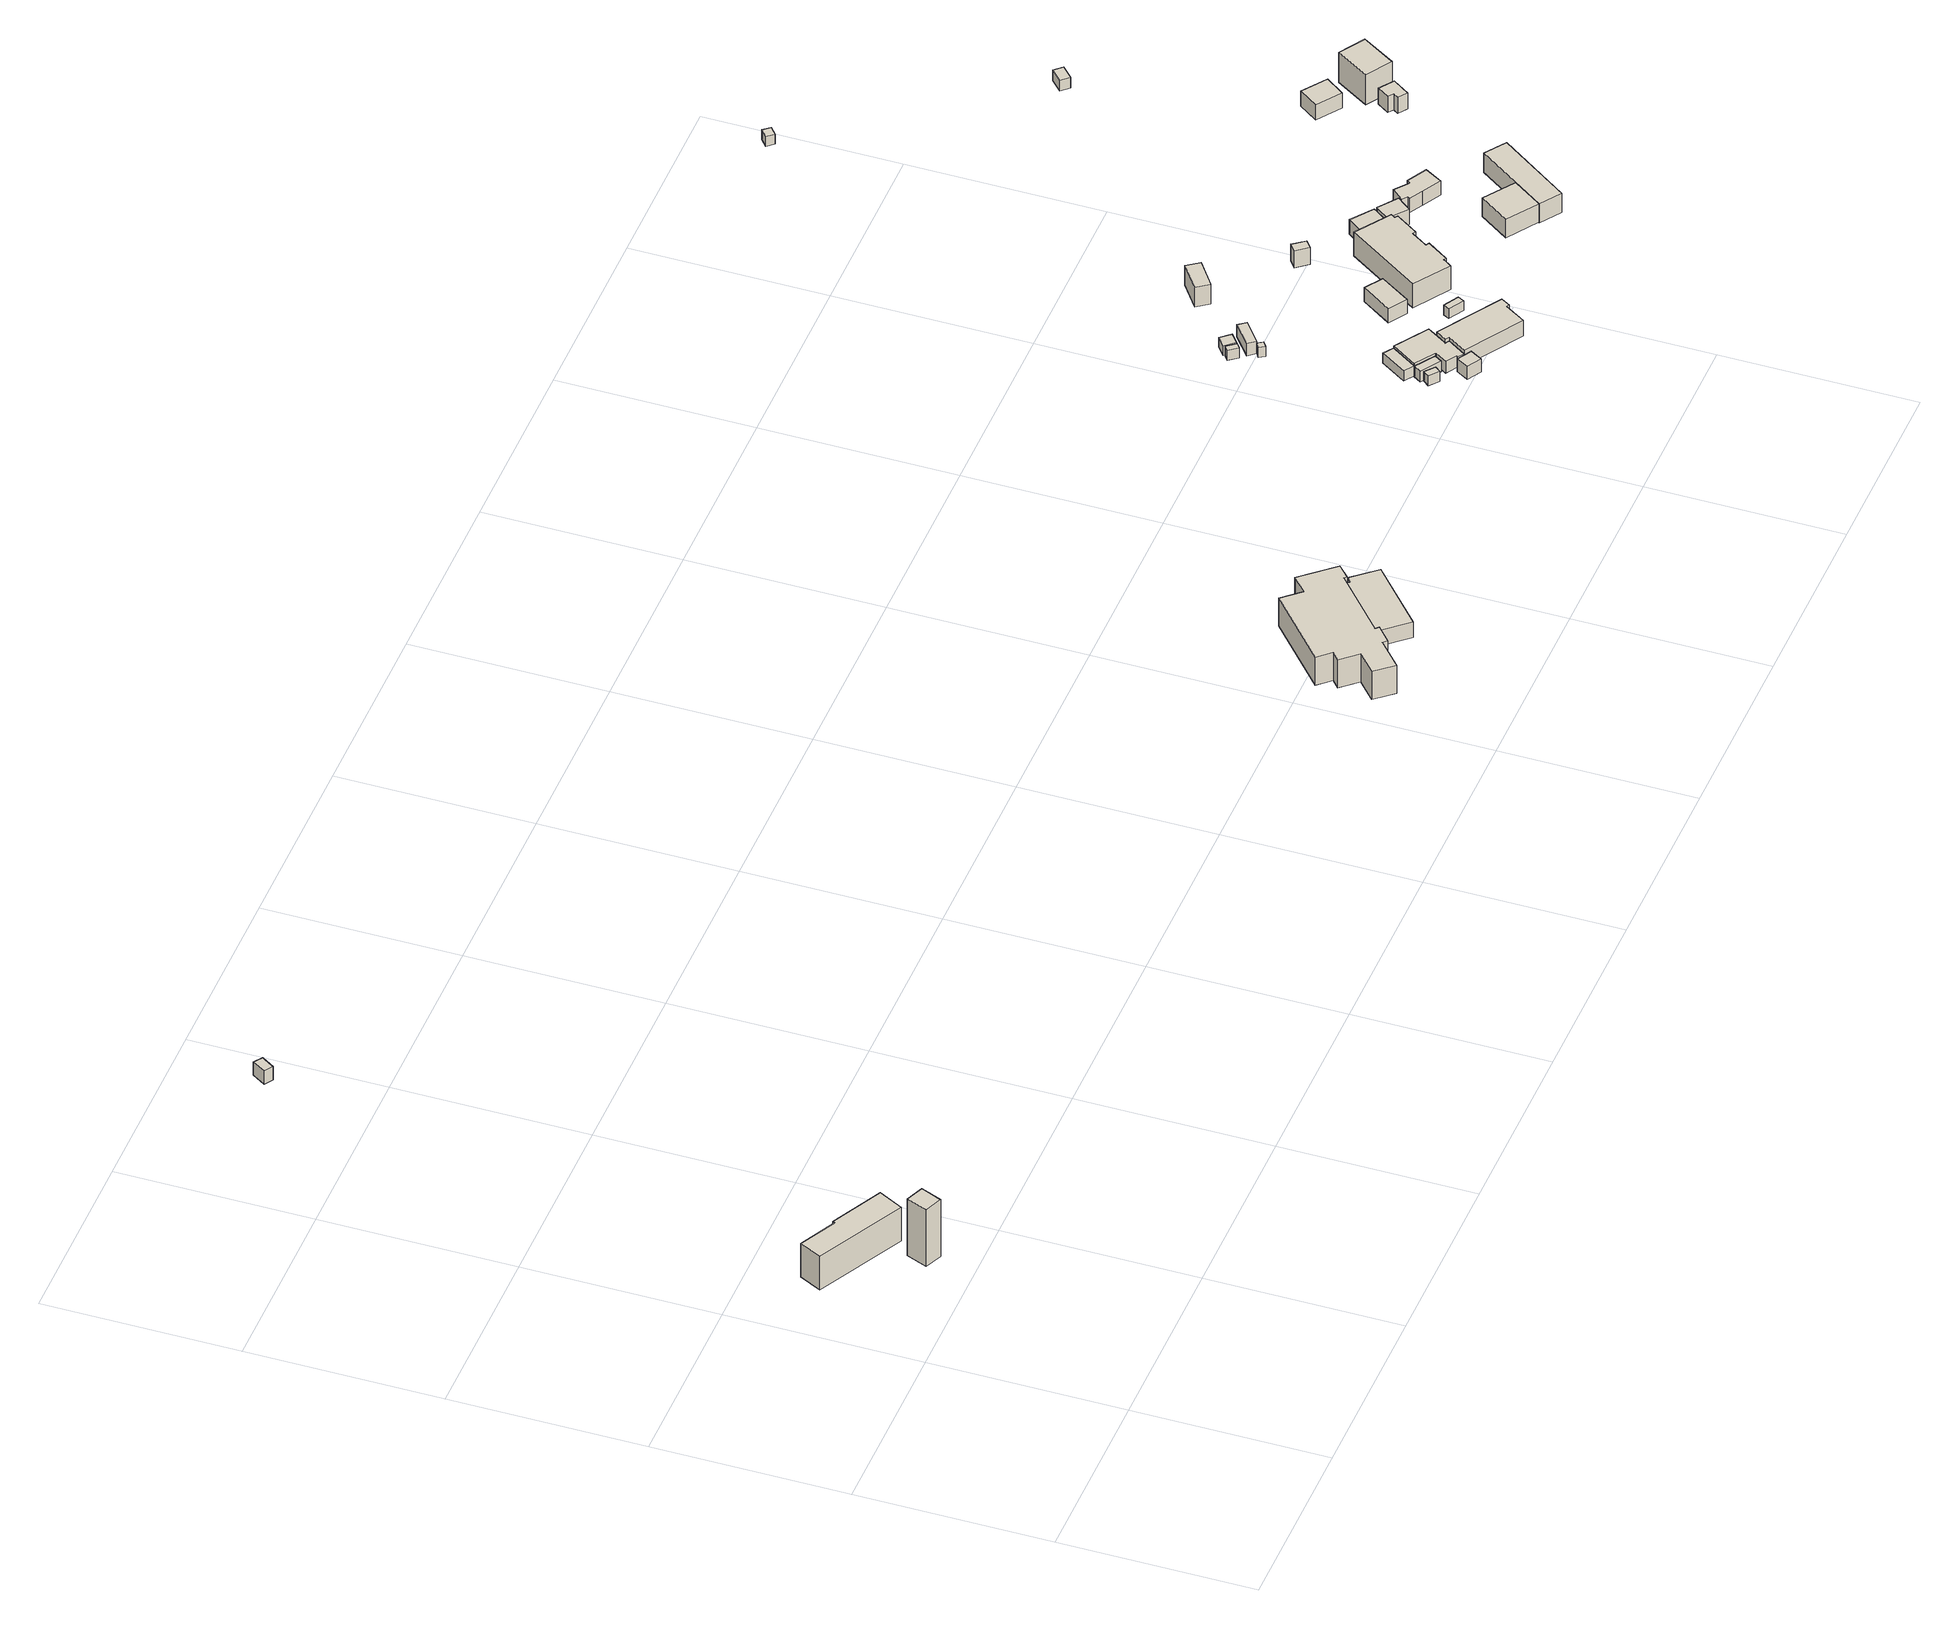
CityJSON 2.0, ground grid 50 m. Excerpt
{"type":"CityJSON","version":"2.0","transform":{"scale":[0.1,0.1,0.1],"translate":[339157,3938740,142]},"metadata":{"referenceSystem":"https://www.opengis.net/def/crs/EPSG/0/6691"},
"CityObjects":{
"building1":{"type":"Building","attributes":{"measuredHeight":18.5,"BuildingIDAttribute.prefecture":"14","BuildingIDAttribute.city":"14151","BuildingDetailAttribute.surveyYear":2015,"BuildingLandSlideRiskAttribute.description":"1","BuildingLandSlideRiskAttribute.areaType":"1"},"geometry":[{"type":"Solid","lod":"1","boundaries":[[[[0,1,2,3,4,5]],[[4,6,7,5]],[[3,8,6,4]],[[2,9,8,3]],[[1,10,9,2]],[[0,11,10,1]],[[5,7,11,0]],[[6,8,9,10,11,7]]]]}]},
"building2":{"type":"Building","attributes":{"measuredHeight":20,"BuildingIDAttribute.prefecture":"14","BuildingIDAttribute.city":"14151","BuildingDetailAttribute.surveyYear":2015,"BuildingLandSlideRiskAttribute.description":"1","BuildingLandSlideRiskAttribute.areaType":"1"},"geometry":[{"type":"Solid","lod":"1","boundaries":[[[[12,13,14,15]],[[14,16,17,15]],[[13,18,16,14]],[[12,19,18,13]],[[15,17,19,12]],[[16,18,19,17]]]]}]},
"building3":{"type":"Building","attributes":{"measuredHeight":4.3,"BuildingIDAttribute.prefecture":"14","BuildingIDAttribute.city":"14151","BuildingDetailAttribute.surveyYear":2015},"geometry":[{"type":"Solid","lod":"1","boundaries":[[[[20,21,22,23]],[[22,24,25,23]],[[21,26,24,22]],[[20,27,26,21]],[[23,25,27,20]],[[24,26,27,25]]]]}]},
"building4":{"type":"Building","attributes":{"usage":"441","measuredHeight":8.8,"storeysAboveGround":1,"BuildingIDAttribute.prefecture":"14","BuildingIDAttribute.city":"14151","BuildingDetailAttribute.totalFloorArea":384.12,"BuildingDetailAttribute.buildingFootprintArea":384.12,"BuildingDetailAttribute.buildingStructureType":"610","BuildingDetailAttribute.buildingStructureOrgType":"2","BuildingDetailAttribute.orgUsage":"160","BuildingDetailAttribute.surveyYear":2015},"geometry":[{"type":"Solid","lod":"1","boundaries":[[[[28,29,30,31,32,33,34,35,36,37,38,39,40,41,42,43]],[[42,44,45,43]],[[41,46,44,42]],[[40,47,46,41]],[[39,48,47,40]],[[38,49,48,39]],[[37,50,49,38]],[[36,51,50,37]],[[35,52,51,36]],[[34,53,52,35]],[[33,54,53,34]],[[32,55,54,33]],[[31,56,55,32]],[[30,57,56,31]],[[29,58,57,30]],[[28,59,58,29]],[[43,45,59,28]],[[44,46,47,48,49,50,51,52,53,54,55,56,57,58,59,45]]]]}]},
"building5":{"type":"Building","attributes":{"usage":"441","measuredHeight":6.5,"storeysAboveGround":1,"BuildingIDAttribute.prefecture":"14","BuildingIDAttribute.city":"14151","BuildingDetailAttribute.totalFloorArea":139.04,"BuildingDetailAttribute.buildingFootprintArea":139.04,"BuildingDetailAttribute.buildingStructureType":"610","BuildingDetailAttribute.buildingStructureOrgType":"2","BuildingDetailAttribute.orgUsage":"160","BuildingDetailAttribute.surveyYear":2015},"geometry":[{"type":"Solid","lod":"1","boundaries":[[[[60,61,62,63,64,65]],[[64,66,67,65]],[[63,68,66,64]],[[62,69,68,63]],[[61,70,69,62]],[[60,71,70,61]],[[65,67,71,60]],[[66,68,69,70,71,67]]]]}]},
"building6":{"type":"Building","attributes":{"measuredHeight":3.1,"BuildingIDAttribute.prefecture":"14","BuildingIDAttribute.city":"14151","BuildingDetailAttribute.surveyYear":2015,"BuildingLandSlideRiskAttribute.description":"1","BuildingLandSlideRiskAttribute.areaType":"1"},"geometry":[{"type":"Solid","lod":"1","boundaries":[[[[72,73,74,75]],[[74,76,77,75]],[[73,78,76,74]],[[72,79,78,73]],[[75,77,79,72]],[[76,78,79,77]]]]}]},
"building7":{"type":"Building","attributes":{"measuredHeight":3.9,"BuildingIDAttribute.prefecture":"14","BuildingIDAttribute.city":"14151","BuildingDetailAttribute.surveyYear":2015,"BuildingLandSlideRiskAttribute.description":"1","BuildingLandSlideRiskAttribute.areaType":"1"},"geometry":[{"type":"Solid","lod":"1","boundaries":[[[[80,81,82,83]],[[82,84,85,83]],[[81,86,84,82]],[[80,87,86,81]],[[83,85,87,80]],[[84,86,87,85]]]]}]},
"building8":{"type":"Building","attributes":{"BuildingIDAttribute.prefecture":"14","BuildingIDAttribute.city":"14151","BuildingDetailAttribute.surveyYear":2015,"BuildingLandSlideRiskAttribute.description":"1","BuildingLandSlideRiskAttribute.areaType":"1"},"geometry":[{"type":"Solid","lod":"1","boundaries":[[[[88,89,90,91]],[[90,92,93,91]],[[89,94,92,90]],[[88,95,94,89]],[[91,93,95,88]],[[92,94,95,93]]]]}]},
"building9":{"type":"Building","attributes":{"measuredHeight":4.4,"BuildingIDAttribute.prefecture":"14","BuildingIDAttribute.city":"14151","BuildingDetailAttribute.surveyYear":2015,"BuildingLandSlideRiskAttribute.description":"1","BuildingLandSlideRiskAttribute.areaType":"1"},"geometry":[{"type":"Solid","lod":"1","boundaries":[[[[96,97,98,99,100]],[[99,101,102,100]],[[98,103,101,99]],[[97,104,103,98]],[[96,105,104,97]],[[100,102,105,96]],[[101,103,104,105,102]]]]}]},
"building10":{"type":"Building","attributes":{"usage":"452","measuredHeight":4,"storeysAboveGround":1,"BuildingIDAttribute.prefecture":"14","BuildingIDAttribute.city":"14151","BuildingDetailAttribute.totalFloorArea":86.38,"BuildingDetailAttribute.buildingFootprintArea":86.38,"BuildingDetailAttribute.buildingStructureType":"610","BuildingDetailAttribute.buildingStructureOrgType":"2","BuildingDetailAttribute.orgUsage":"193","BuildingDetailAttribute.surveyYear":2015,"BuildingLandSlideRiskAttribute.description":"1","BuildingLandSlideRiskAttribute.areaType":"1"},"geometry":[{"type":"Solid","lod":"1","boundaries":[[[[106,107,108,109,110,111,112,113,114,115,88,91,116]],[[91,117,118,116]],[[88,119,117,91]],[[115,120,119,88]],[[114,121,120,115]],[[113,122,121,114]],[[112,123,122,113]],[[111,124,123,112]],[[110,125,124,111]],[[109,126,125,110]],[[108,127,126,109]],[[107,128,127,108]],[[106,129,128,107]],[[116,118,129,106]],[[117,119,120,121,122,123,124,125,126,127,128,129,118]]]]}]},
"building11":{"type":"Building","attributes":{"BuildingIDAttribute.prefecture":"14","BuildingIDAttribute.city":"14151","BuildingDetailAttribute.surveyYear":2015,"BuildingLandSlideRiskAttribute.description":"1","BuildingLandSlideRiskAttribute.areaType":"1"},"geometry":[{"type":"Solid","lod":"1","boundaries":[[[[130,131,132,133]],[[132,134,135,133]],[[131,136,134,132]],[[130,137,136,131]],[[133,135,137,130]],[[134,136,137,135]]]]}]},
"building12":{"type":"Building","attributes":{"measuredHeight":3.5,"BuildingIDAttribute.prefecture":"14","BuildingIDAttribute.city":"14151","BuildingDetailAttribute.surveyYear":2015,"BuildingLandSlideRiskAttribute.description":"1","BuildingLandSlideRiskAttribute.areaType":"1"},"geometry":[{"type":"Solid","lod":"1","boundaries":[[[[138,139,140,141]],[[140,142,143,141]],[[139,144,142,140]],[[138,145,144,139]],[[141,143,145,138]],[[142,144,145,143]]]]}]},
"building13":{"type":"Building","attributes":{"BuildingIDAttribute.prefecture":"14","BuildingIDAttribute.city":"14151","BuildingDetailAttribute.surveyYear":2015,"BuildingLandSlideRiskAttribute.description":"1","BuildingLandSlideRiskAttribute.areaType":"1"},"geometry":[{"type":"Solid","lod":"1","boundaries":[[[[146,147,148,149]],[[148,150,151,149]],[[147,152,150,148]],[[146,153,152,147]],[[149,151,153,146]],[[150,152,153,151]]]]}]},
"building14":{"type":"Building","attributes":{"measuredHeight":4,"BuildingIDAttribute.prefecture":"14","BuildingIDAttribute.city":"14151","BuildingDetailAttribute.surveyYear":2015,"BuildingLandSlideRiskAttribute.description":"1","BuildingLandSlideRiskAttribute.areaType":"1"},"geometry":[{"type":"Solid","lod":"1","boundaries":[[[[154,155,156,157]],[[156,158,159,157]],[[155,160,158,156]],[[154,161,160,155]],[[157,159,161,154]],[[158,160,161,159]]]]}]},
"building15":{"type":"Building","attributes":{"usage":"452","measuredHeight":5.3,"storeysAboveGround":1,"BuildingIDAttribute.prefecture":"14","BuildingIDAttribute.city":"14151","BuildingDetailAttribute.totalFloorArea":130.07,"BuildingDetailAttribute.buildingFootprintArea":130.07,"BuildingDetailAttribute.buildingStructureType":"610","BuildingDetailAttribute.buildingStructureOrgType":"2","BuildingDetailAttribute.orgUsage":"193","BuildingDetailAttribute.surveyYear":2015,"BuildingLandSlideRiskAttribute.description":"1","BuildingLandSlideRiskAttribute.areaType":"1"},"geometry":[{"type":"Solid","lod":"1","boundaries":[[[[162,163,164,165,166,167,168,169]],[[168,170,171,169]],[[167,172,170,168]],[[166,173,172,167]],[[165,174,173,166]],[[164,175,174,165]],[[163,176,175,164]],[[162,177,176,163]],[[169,171,177,162]],[[170,172,173,174,175,176,177,171]]]]}]},
"building16":{"type":"Building","attributes":{"BuildingIDAttribute.prefecture":"14","BuildingIDAttribute.city":"14151","BuildingDetailAttribute.surveyYear":2015},"geometry":[{"type":"Solid","lod":"1","boundaries":[[[[178,179,180,181]],[[180,182,183,181]],[[179,184,182,180]],[[178,185,184,179]],[[181,183,185,178]],[[182,184,185,183]]]]}]},
"building17":{"type":"Building","attributes":{"usage":"452","measuredHeight":4.5,"storeysAboveGround":1,"BuildingIDAttribute.prefecture":"14","BuildingIDAttribute.city":"14151","BuildingDetailAttribute.totalFloorArea":43.62,"BuildingDetailAttribute.buildingFootprintArea":43.62,"BuildingDetailAttribute.buildingStructureType":"610","BuildingDetailAttribute.buildingStructureOrgType":"2","BuildingDetailAttribute.orgUsage":"193","BuildingDetailAttribute.surveyYear":2015},"geometry":[{"type":"Solid","lod":"1","boundaries":[[[[186,187,188,189]],[[188,190,191,189]],[[187,192,190,188]],[[186,193,192,187]],[[189,191,193,186]],[[190,192,193,191]]]]}]},
"building18":{"type":"Building","attributes":{"measuredHeight":6.3,"BuildingIDAttribute.prefecture":"14","BuildingIDAttribute.city":"14151","BuildingDetailAttribute.surveyYear":2015,"BuildingLandSlideRiskAttribute.description":"1","BuildingLandSlideRiskAttribute.areaType":"1"},"geometry":[{"type":"Solid","lod":"1","boundaries":[[[[194,195,196,197]],[[196,198,199,197]],[[195,200,198,196]],[[194,201,200,195]],[[197,199,201,194]],[[198,200,201,199]]]]}]},
"building19":{"type":"Building","attributes":{"usage":"452","measuredHeight":7.6,"storeysAboveGround":1,"BuildingIDAttribute.prefecture":"14","BuildingIDAttribute.city":"14151","BuildingDetailAttribute.totalFloorArea":349.11,"BuildingDetailAttribute.buildingFootprintArea":349.11,"BuildingDetailAttribute.buildingStructureType":"610","BuildingDetailAttribute.buildingStructureOrgType":"2","BuildingDetailAttribute.orgUsage":"193","BuildingDetailAttribute.surveyYear":2015},"geometry":[{"type":"Solid","lod":"1","boundaries":[[[[202,203,204,205,206,207,208,209,210,211,212,213]],[[212,214,215,213]],[[211,216,214,212]],[[210,217,216,211]],[[209,218,217,210]],[[208,219,218,209]],[[207,220,219,208]],[[206,221,220,207]],[[205,222,221,206]],[[204,223,222,205]],[[203,224,223,204]],[[202,225,224,203]],[[213,215,225,202]],[[214,216,217,218,219,220,221,222,223,224,225,215]]]]}]},
"building20":{"type":"Building","attributes":{"measuredHeight":5.2,"BuildingIDAttribute.prefecture":"14","BuildingIDAttribute.city":"14151","BuildingDetailAttribute.surveyYear":2015,"BuildingLandSlideRiskAttribute.description":"1","BuildingLandSlideRiskAttribute.areaType":"1"},"geometry":[{"type":"Solid","lod":"1","boundaries":[[[[226,227,228,229]],[[228,230,231,229]],[[227,232,230,228]],[[226,233,232,227]],[[229,231,233,226]],[[230,232,233,231]]]]}]},
"building21":{"type":"Building","attributes":{"usage":"452","measuredHeight":9.6,"storeysAboveGround":1,"BuildingIDAttribute.prefecture":"14","BuildingIDAttribute.city":"14151","BuildingDetailAttribute.totalFloorArea":68.55,"BuildingDetailAttribute.buildingFootprintArea":68.55,"BuildingDetailAttribute.buildingStructureType":"610","BuildingDetailAttribute.buildingStructureOrgType":"2","BuildingDetailAttribute.orgUsage":"193","BuildingDetailAttribute.surveyYear":2015,"BuildingLandSlideRiskAttribute.description":"1","BuildingLandSlideRiskAttribute.areaType":"1"},"geometry":[{"type":"Solid","lod":"1","boundaries":[[[[234,235,236,237]],[[236,238,239,237]],[[235,240,238,236]],[[234,241,240,235]],[[237,239,241,234]],[[238,240,241,239]]]]}]},
"building22":{"type":"Building","attributes":{"measuredHeight":4.9,"BuildingIDAttribute.prefecture":"14","BuildingIDAttribute.city":"14151","BuildingDetailAttribute.surveyYear":2015,"BuildingLandSlideRiskAttribute.description":"1","BuildingLandSlideRiskAttribute.areaType":"1"},"geometry":[{"type":"Solid","lod":"1","boundaries":[[[[242,243,244,245]],[[244,246,247,245]],[[243,248,246,244]],[[242,249,248,243]],[[245,247,249,242]],[[246,248,249,247]]]]}]},
"building23":{"type":"Building","attributes":{"usage":"452","measuredHeight":6,"storeysAboveGround":1,"BuildingIDAttribute.prefecture":"14","BuildingIDAttribute.city":"14151","BuildingDetailAttribute.totalFloorArea":94.69,"BuildingDetailAttribute.buildingFootprintArea":94.69,"BuildingDetailAttribute.buildingStructureType":"610","BuildingDetailAttribute.buildingStructureOrgType":"2","BuildingDetailAttribute.orgUsage":"193","BuildingDetailAttribute.surveyYear":2015},"geometry":[{"type":"Solid","lod":"1","boundaries":[[[[250,251,252,253]],[[252,254,255,253]],[[251,256,254,252]],[[250,257,256,251]],[[253,255,257,250]],[[254,256,257,255]]]]}]},
"building24":{"type":"Building","attributes":{"usage":"452","measuredHeight":5.5,"storeysAboveGround":1,"BuildingIDAttribute.prefecture":"14","BuildingIDAttribute.city":"14151","BuildingDetailAttribute.totalFloorArea":50.49,"BuildingDetailAttribute.buildingFootprintArea":50.49,"BuildingDetailAttribute.buildingStructureType":"610","BuildingDetailAttribute.buildingStructureOrgType":"2","BuildingDetailAttribute.orgUsage":"193","BuildingDetailAttribute.surveyYear":2015,"BuildingLandSlideRiskAttribute.description":"1","BuildingLandSlideRiskAttribute.areaType":"1"},"geometry":[{"type":"Solid","lod":"1","boundaries":[[[[258,259,260,261,262,263,264,265,266]],[[265,267,268,266]],[[264,269,267,265]],[[263,270,269,264]],[[262,271,270,263]],[[261,272,271,262]],[[260,273,272,261]],[[259,274,273,260]],[[258,275,274,259]],[[266,268,275,258]],[[267,269,270,271,272,273,274,275,268]]]]}]},
"building25":{"type":"Building","attributes":{"measuredHeight":6.9,"BuildingIDAttribute.prefecture":"14","BuildingIDAttribute.city":"14151","BuildingDetailAttribute.surveyYear":2015},"geometry":[{"type":"Solid","lod":"1","boundaries":[[[[276,277,278,279]],[[278,255,280,279]],[[277,281,255,278]],[[276,282,281,277]],[[279,280,282,276]],[[255,281,282,280]]]]}]},
"building26":{"type":"Building","attributes":{"BuildingIDAttribute.prefecture":"14","BuildingIDAttribute.city":"14151","BuildingDetailAttribute.surveyYear":2015},"geometry":[{"type":"Solid","lod":"1","boundaries":[[[[283,284,285,286]],[[285,287,288,286]],[[284,289,287,285]],[[283,290,289,284]],[[286,288,290,283]],[[287,289,290,288]]]]}]},
"building27":{"type":"Building","attributes":{"usage":"411","measuredHeight":4.9,"storeysAboveGround":1,"BuildingIDAttribute.prefecture":"14","BuildingIDAttribute.city":"14151","BuildingDetailAttribute.totalFloorArea":36.23,"BuildingDetailAttribute.buildingFootprintArea":36.23,"BuildingDetailAttribute.buildingStructureType":"601","BuildingDetailAttribute.buildingStructureOrgType":"1","BuildingDetailAttribute.orgUsage":"10","BuildingDetailAttribute.surveyYear":2015,"BuildingLandSlideRiskAttribute.description":"1","BuildingLandSlideRiskAttribute.areaType":"1"},"geometry":[{"type":"Solid","lod":"1","boundaries":[[[[291,292,293,294]],[[293,295,296,294]],[[292,297,295,293]],[[291,298,297,292]],[[294,296,298,291]],[[295,297,298,296]]]]}]},
"building28":{"type":"Building","attributes":{"measuredHeight":5.1,"BuildingIDAttribute.prefecture":"14","BuildingIDAttribute.city":"14151","BuildingDetailAttribute.surveyYear":2015,"BuildingLandSlideRiskAttribute.description":"1","BuildingLandSlideRiskAttribute.areaType":"1"},"geometry":[{"type":"Solid","lod":"1","boundaries":[[[[299,300,301,302,303,304]],[[303,305,306,304]],[[302,307,305,303]],[[301,308,307,302]],[[300,309,308,301]],[[299,310,309,300]],[[304,306,310,299]],[[305,307,308,309,310,306]]]]}]},
"building29":{"type":"Building","attributes":{"measuredHeight":3.5,"BuildingIDAttribute.prefecture":"14","BuildingIDAttribute.city":"14151","BuildingDetailAttribute.surveyYear":2015},"geometry":[{"type":"Solid","lod":"1","boundaries":[[[[311,312,313,314]],[[313,315,316,314]],[[312,317,315,313]],[[311,318,317,312]],[[314,316,318,311]],[[315,317,318,316]]]]}]},
"building30":{"type":"Building","attributes":{"usage":"411","measuredHeight":10,"storeysAboveGround":2,"BuildingIDAttribute.prefecture":"14","BuildingIDAttribute.city":"14151","BuildingDetailAttribute.totalFloorArea":141.58,"BuildingDetailAttribute.buildingFootprintArea":70.79,"BuildingDetailAttribute.buildingStructureType":"601","BuildingDetailAttribute.buildingStructureOrgType":"1","BuildingDetailAttribute.orgUsage":"10","BuildingDetailAttribute.surveyYear":2015,"BuildingLandSlideRiskAttribute.description":"1","BuildingLandSlideRiskAttribute.areaType":"1"},"geometry":[{"type":"Solid","lod":"1","boundaries":[[[[319,320,321,322]],[[321,323,324,322]],[[320,325,323,321]],[[319,326,325,320]],[[322,324,326,319]],[[323,325,326,324]]]]}]}
},
"vertices":[
[131,770,142],[134,776,142],[268,708,142],[235,644,142],[6,762,142],[35,819,142],[6,762,244],[35,819,244],[235,644,244],[268,708,244],[134,776,244],[131,770,244],
[236,594,142],[213,540,142],[168,559,142],[190,613,142],[168,559,315],[190,613,315],[213,540,315],[236,594,315],
[414,2276,1],[436,2311,1],[458,2296,1],[436,2262,1],[458,2296,41],[436,2262,41],[436,2311,41],[414,2276,41],
[1963,341,713],[2004,295,713],[2045,331,713],[2119,247,713],[2087,218,713],[2082,224,713],[1937,95,713],[1945,87,713],[1905,52,713],[1896,62,713],[1830,3,713],[1789,50,713],[1840,95,713],[1802,138,713],[1823,156,713],[1793,190,713],[1823,156,798],[1793,190,798],[1802,138,798],[1840,95,798],[1789,50,798],[1830,3,798],[1896,62,798],[1905,52,798],[1945,87,798],[1937,95,798],[2082,224,798],[2087,218,798],[2119,247,798],[2045,331,798],[2004,295,798],[1963,341,798],
[2005,26,735],[1944,96,735],[2083,219,735],[2090,211,735],[2102,222,735],[2156,160,735],[2102,222,783],[2156,160,783],[2090,211,783],[2083,219,783],[1944,96,783],[2005,26,783],
[2859,308,748],[2883,288,748],[2871,273,748],[2847,293,748],[2871,273,778],[2847,293,778],[2883,288,778],[2859,308,778],
[2866,334,748],[2916,301,748],[2904,282,748],[2853,315,748],[2904,282,781],[2853,315,781],[2916,301,781],[2866,334,781],
[2865,334,752],[2839,351,752],[2883,418,752],[2909,401,752],[2883,418,782],[2909,401,782],[2839,351,782],[2865,334,782],
[2918,248,747],[2955,226,747],[2946,211,747],[2937,195,747],[2900,216,747],[2937,195,786],[2900,216,786],[2946,211,786],[2955,226,786],[2918,248,786],
[2978,320,752],[2960,292,752],[2970,286,752],[2938,238,752],[2923,248,752],[2926,251,752],[2898,269,752],[2918,299,752],[2916,301,752],[2866,334,752],[2994,345,752],[2909,401,788],[2994,345,788],[2865,334,788],[2866,334,788],[2916,301,788],[2918,299,788],[2898,269,788],[2926,251,788],[2923,248,788],[2938,238,788],[2970,286,788],[2960,292,788],[2978,320,788],
[2820,753,735],[2806,743,735],[2789,766,735],[2802,776,735],[2789,766,765],[2802,776,765],[2806,743,765],[2820,753,765],
[2827,686,739],[2818,701,739],[2833,710,739],[2842,696,739],[2833,710,769],[2842,696,769],[2818,701,769],[2827,686,769],
[2802,781,734],[2827,801,734],[2848,776,734],[2823,756,734],[2848,776,764],[2823,756,764],[2827,801,764],[2802,781,764],
[2835,710,735],[2819,729,735],[2875,774,735],[2891,754,735],[2875,774,772],[2891,754,772],[2819,729,772],[2835,710,772],
[2938,238,751],[2970,286,751],[2960,292,751],[2978,320,751],[3140,218,751],[3126,195,751],[3119,199,751],[3085,145,751],[3119,199,799],[3085,145,799],[3126,195,799],[3140,218,799],[2978,320,799],[2960,292,799],[2970,286,799],[2938,238,799],
[3127,320,756],[3118,304,756],[3079,327,756],[3088,342,756],[3079,327,786],[3088,342,786],[3118,304,786],[3127,320,786],
[3027,456,748],[3079,535,748],[3125,505,748],[3073,426,748],[3125,505,790],[3073,426,790],[3079,535,790],[3027,456,790],
[2973,873,727],[2950,905,727],[3016,953,727],[3039,921,727],[3016,953,787],[3039,921,787],[2950,905,787],[2973,873,787],
[3312,552,749],[3305,541,749],[3312,536,749],[3273,478,749],[3265,483,749],[3237,440,749],[3245,435,749],[3208,379,749],[3202,383,749],[3186,360,749],[3095,421,749],[3223,612,749],[3095,421,821],[3223,612,821],[3186,360,821],[3202,383,821],[3208,379,821],[3245,435,821],[3237,440,821],[3265,483,821],[3273,478,821],[3312,536,821],[3305,541,821],[3312,552,821],
[3167,738,721],[3187,754,721],[3211,724,721],[3191,708,721],[3211,724,772],[3191,708,772],[3187,754,772],[3167,738,772],
[3303,652,739],[3359,611,739],[3331,573,739],[3275,614,739],[3331,573,783],[3275,614,783],[3359,611,783],[3303,652,783],
[3363,606,739],[3411,570,739],[3382,533,739],[3335,570,739],[3382,533,786],[3335,570,786],[3411,570,786],[3363,606,786],
[3397,301,754],[3451,379,754],[3529,325,754],[3476,248,754],[3529,325,810],[3476,248,810],[3451,379,810],[3397,301,810],
[3504,500,741],[3454,527,741],[3421,546,741],[3424,552,741],[3411,562,741],[3437,593,741],[3472,565,741],[3479,573,741],[3530,545,741],[3479,573,784],[3530,545,784],[3472,565,784],[3437,593,784],[3411,562,784],[3424,552,784],[3421,546,784],[3454,527,784],[3504,500,784],
[3656,393,751],[3529,211,751],[3476,248,751],[3603,430,751],[3603,430,810],[3529,211,810],[3656,393,810],
[3179,2042,702],[3199,2059,702],[3214,2042,702],[3194,2025,702],[3214,2042,732],[3194,2025,732],[3199,2059,732],[3179,2042,732],
[3709,919,725],[3771,875,725],[3736,826,725],[3674,869,725],[3736,826,771],[3674,869,771],[3771,875,771],[3709,919,771],
[3814,726,725],[3784,683,725],[3761,699,725],[3770,712,725],[3756,722,725],[3777,752,725],[3756,722,774],[3777,752,774],[3770,712,774],[3761,699,774],[3784,683,774],[3814,726,774],
[3567,1460,728],[3597,1488,728],[3616,1468,728],[3586,1440,728],[3616,1468,760],[3586,1440,760],[3597,1488,760],[3567,1460,760],
[3817,864,727],[3882,823,727],[3828,737,727],[3763,778,727],[3828,737,818],[3763,778,818],[3882,823,818],[3817,864,818]
]}
